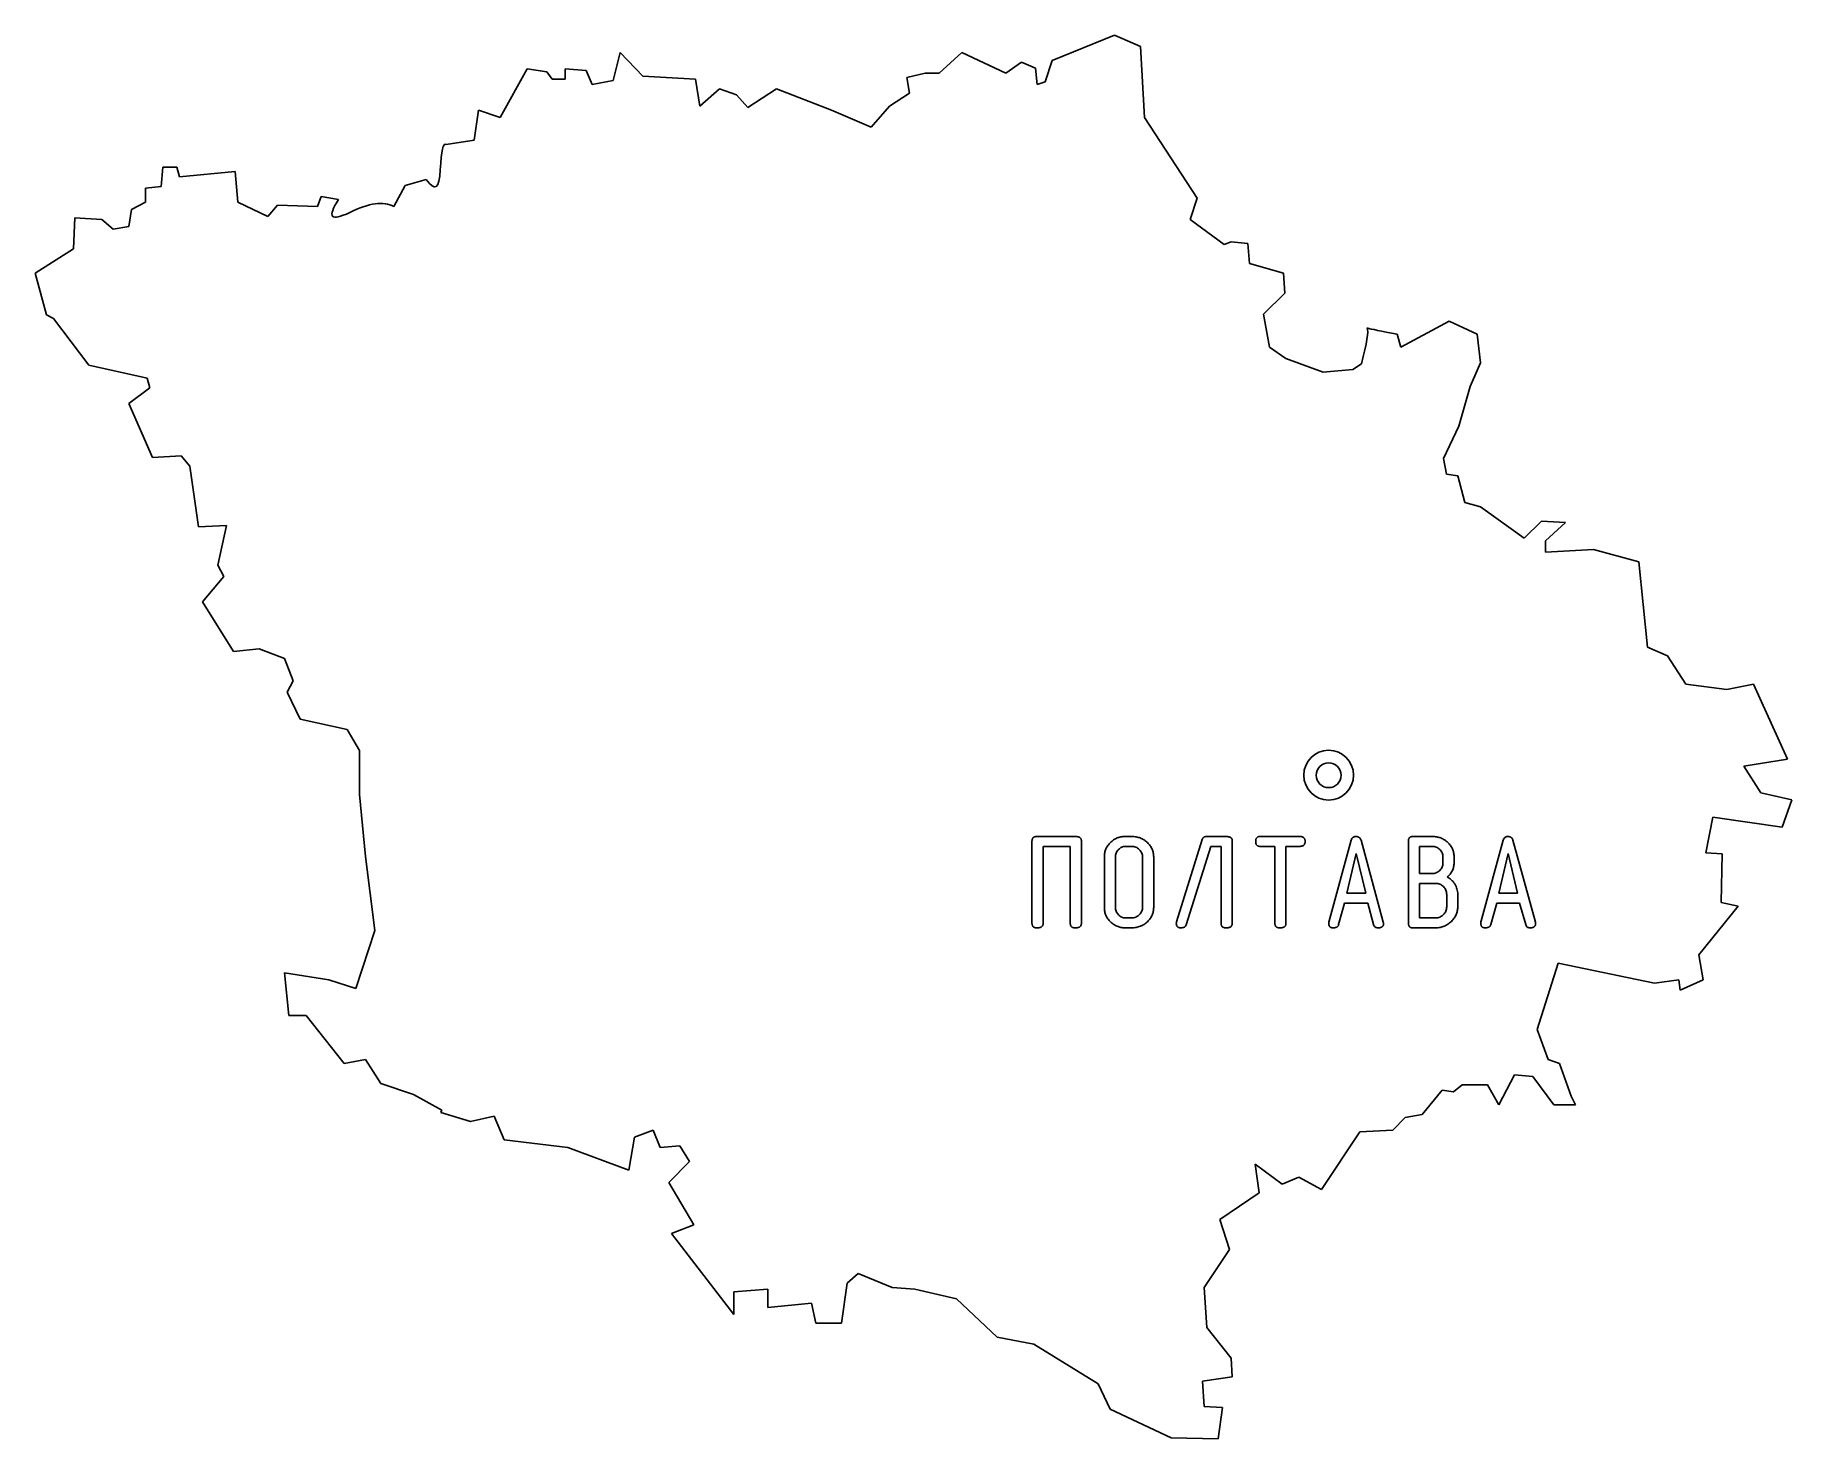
# Model space of a CAD drawing. Header units: millimetres. Extents: x -6945 to -6839, y 3785 to 3870.
import ezdxf

# ---------------------------------------------------------------- set-up
doc = ezdxf.new("R2010")
doc.units = ezdxf.units.MM

msp = doc.modelspace()

# ---------------------------------------------------------------- linework, layer by layer
at = {"color": 7, "linetype": 'Continuous', "lineweight": 25}
for p, q in [((-6883.29, 3868.32), (-6879.53, 3869.84)), ((-6879.53, 3869.84), (-6877.97, 3869.16)), ((-6909.73, 3867.11), (-6909.31, 3868.8)), ((-6909.31, 3868.8), (-6907.95, 3867.37)), ((-6890.1, 3867.54), (-6888.74, 3868.8)), ((-6888.74, 3868.8), (-6886.08, 3867.54)), ((-6877.97, 3869.16), (-6877.74, 3864.88)), ((-6916.55, 3864.88), (-6914.92, 3867.8)), ((-6914.92, 3867.8), (-6913.73, 3867.63)), ((-6913.73, 3867.63), (-6913.4, 3867.18)), ((-6912.62, 3867.18), (-6912.62, 3867.8)), ((-6912.62, 3867.8), (-6911.36, 3867.7)), ((-6911.36, 3867.7), (-6911, 3866.86)), ((-6907.95, 3867.37), (-6904.77, 3867.18)), ((-6892.05, 3867.28), (-6890.95, 3867.54)), ((-6890.95, 3867.54), (-6890.1, 3867.54)), ((-6886.08, 3867.54), (-6885.14, 3868.22)), ((-6885.14, 3868.22), (-6884.3, 3867.86)), ((-6884.3, 3867.86), (-6884.2, 3866.86)), ((-6883.71, 3867.02), (-6883.29, 3868.32)), ((-6913.4, 3867.18), (-6912.62, 3867.18)), ((-6911, 3866.86), (-6909.73, 3867.11)), ((-6904.77, 3867.18), (-6904.51, 3865.56)), ((-6904.51, 3865.56), (-6903.34, 3866.6)), ((-6903.34, 3866.6), (-6902.3, 3866.24)), ((-6901.62, 3865.49), (-6899.9, 3866.6)), ((-6899.9, 3866.6), (-6896.59, 3865.33)), ((-6893.09, 3865.56), (-6891.89, 3866.34)), ((-6891.89, 3866.34), (-6892.05, 3867.28)), ((-6884.2, 3866.86), (-6883.71, 3867.02)), ((-6918.1, 3863.51), (-6917.84, 3865.33)), ((-6917.84, 3865.33), (-6916.55, 3864.88)), ((-6902.3, 3866.24), (-6901.62, 3865.49)), ((-6896.59, 3865.33), (-6894.19, 3864.29)), ((-6894.19, 3864.29), (-6893.09, 3865.56)), ((-6877.74, 3864.88), (-6874.56, 3860.01)), ((-6919.79, 3863.25), (-6918.1, 3863.51)), ((-6936.96, 3860.72), (-6936.86, 3861.89)), ((-6936.86, 3861.89), (-6936.02, 3861.89)), ((-6936.02, 3861.89), (-6935.85, 3861.31)), ((-6935.85, 3861.31), (-6932.51, 3861.63)), ((-6932.51, 3861.63), (-6932.35, 3859.78)), ((-6922.26, 3860.79), (-6920.99, 3861.14)), ((-6937.9, 3860.63), (-6936.96, 3860.72)), ((-6937.9, 3859.78), (-6937.9, 3860.63)), ((-6927.55, 3859.52), (-6927.32, 3860.11)), ((-6927.32, 3860.11), (-6926.28, 3859.94)), ((-6922.94, 3859.52), (-6922.26, 3860.79)), ((-6874.56, 3860.01), (-6874.98, 3858.74)), ((-6938.9, 3858.32), (-6938.74, 3859.33)), ((-6938.74, 3859.33), (-6937.9, 3859.78)), ((-6932.35, 3859.78), (-6930.53, 3858.91)), ((-6930.53, 3858.91), (-6929.95, 3859.59)), ((-6929.95, 3859.59), (-6927.55, 3859.52)), ((-6942.24, 3856.96), (-6942.15, 3858.84)), ((-6942.15, 3858.84), (-6940.53, 3858.74)), ((-6940.53, 3858.74), (-6939.84, 3858.16)), ((-6939.84, 3858.16), (-6938.9, 3858.32)), ((-6874.98, 3858.74), (-6872.94, 3857.22)), ((-6944.55, 3855.5), (-6942.24, 3856.96)), ((-6872.94, 3857.22), (-6872.52, 3857.38)), ((-6872.52, 3857.38), (-6871.51, 3857.28)), ((-6871.51, 3857.28), (-6871.41, 3856.08)), ((-6871.41, 3856.08), (-6869.37, 3855.5)), ((-6943.87, 3853), (-6944.55, 3855.5)), ((-6869.37, 3855.5), (-6869.27, 3854.3)), ((-6869.27, 3854.3), (-6870.57, 3853.03)), ((-6943.45, 3852.77), (-6943.87, 3853)), ((-6941.31, 3849.95), (-6943.45, 3852.77)), ((-6870.57, 3853.03), (-6870.21, 3851.05)), ((-6862.3, 3851.05), (-6859.38, 3852.61)), ((-6859.38, 3852.61), (-6857.69, 3851.83)), ((-6862.52, 3851.83), (-6862.3, 3851.05)), ((-6857.69, 3851.83), (-6857.49, 3850.11)), ((-6870.21, 3851.05), (-6869.21, 3850.37)), ((-6937.8, 3849.17), (-6941.31, 3849.95)), ((-6869.21, 3850.37), (-6866.97, 3849.53)), ((-6866.97, 3849.53), (-6865.19, 3849.69)), ((-6865.19, 3849.69), (-6864.67, 3850.05)), ((-6857.49, 3850.11), (-6858.11, 3848.68)), ((-6938.9, 3847.65), (-6937.64, 3848.59)), ((-6937.64, 3848.59), (-6937.8, 3849.17)), ((-6858.11, 3848.68), (-6858.79, 3846.28)), ((-6937.48, 3844.4), (-6938.9, 3847.65)), ((-6858.79, 3846.28), (-6859.73, 3844.34)), ((-6935.76, 3844.5), (-6937.48, 3844.4)), ((-6935.24, 3843.88), (-6935.76, 3844.5)), ((-6859.73, 3844.34), (-6859.54, 3843.4)), ((-6934.72, 3840.22), (-6935.24, 3843.88)), ((-6859.54, 3843.4), (-6858.86, 3843.3)), ((-6858.86, 3843.3), (-6858.44, 3841.68)), ((-6858.44, 3841.68), (-6857.49, 3841.42)), ((-6857.49, 3841.42), (-6854.87, 3839.53)), ((-6933.03, 3840.31), (-6934.72, 3840.22)), ((-6933.55, 3837.91), (-6933.03, 3840.31)), ((-6854.87, 3839.53), (-6853.83, 3840.57)), ((-6853.83, 3840.57), (-6852.37, 3840.48)), ((-6852.37, 3840.48), (-6853.57, 3839.37)), ((-6853.57, 3839.37), (-6853.57, 3838.69)), ((-6853.57, 3838.69), (-6850.68, 3838.85)), ((-6850.68, 3838.85), (-6847.96, 3838.11)), ((-6933.19, 3837.23), (-6933.55, 3837.91)), ((-6847.96, 3838.11), (-6847.44, 3832.98)), ((-6934.46, 3835.71), (-6933.19, 3837.23)), ((-6932.61, 3832.72), (-6934.46, 3835.71)), ((-6931.05, 3832.88), (-6932.61, 3832.72)), ((-6929.53, 3832.3), (-6931.05, 3832.88)), ((-6847.44, 3832.98), (-6846.24, 3832.46)), ((-6846.24, 3832.46), (-6845.13, 3830.74)), ((-6929.01, 3830.94), (-6929.53, 3832.3)), ((-6929.36, 3830.26), (-6929.01, 3830.94)), ((-6845.13, 3830.74), (-6842.66, 3830.42)), ((-6842.66, 3830.42), (-6841.05, 3830.74)), ((-6841.05, 3830.74), (-6839, 3826.23)), ((-6928.58, 3828.63), (-6929.36, 3830.26)), ((-6925.76, 3828.02), (-6928.58, 3828.63)), ((-6925.02, 3826.75), (-6925.76, 3828.02)), ((-6925.02, 3824.09), (-6925.02, 3826.75)), ((-6839, 3826.23), (-6841.63, 3825.81)), ((-6841.63, 3825.81), (-6840.62, 3824.19)), ((-6924.66, 3820.36), (-6925.02, 3824.09)), ((-6840.62, 3824.19), (-6838.74, 3823.77)), ((-6838.74, 3823.77), (-6839.33, 3822.14)), ((-6843.51, 3822.73), (-6843.93, 3820.59)), ((-6839.33, 3822.14), (-6843.51, 3822.73)), ((-6884.51, 3816.33), (-6884.51, 3821.3)), ((-6884.24, 3821.57), (-6881.88, 3821.57)), ((-6882.2, 3820.97), (-6883.84, 3820.97)), ((-6883.84, 3820.97), (-6883.84, 3816.33)), ((-6882.2, 3816.33), (-6882.2, 3820.97)), ((-6881.53, 3821.3), (-6881.53, 3816.33)), ((-6878.9, 3821.57), (-6878.51, 3821.57)), ((-6878.52, 3820.97), (-6878.89, 3820.97)), ((-6875.8, 3816.42), (-6874.26, 3821.38)), ((-6873.73, 3820.97), (-6875.22, 3816.25)), ((-6874, 3821.57), (-6872.82, 3821.57)), ((-6873.12, 3820.97), (-6873.73, 3820.97)), ((-6873.12, 3816.33), (-6873.12, 3820.97)), ((-6872.45, 3821.3), (-6872.45, 3816.33)), ((-6870.77, 3821.57), (-6868.39, 3821.57)), ((-6869.88, 3820.97), (-6870.77, 3820.97)), ((-6869.88, 3816.33), (-6869.88, 3820.97)), ((-6868.39, 3820.97), (-6869.21, 3820.97)), ((-6869.21, 3820.97), (-6869.21, 3816.33)), ((-6866.62, 3816.4), (-6865.28, 3821.34)), ((-6864.69, 3821.34), (-6863.35, 3816.4)), ((-6861.84, 3816.33), (-6861.84, 3821.3)), ((-6861.57, 3821.57), (-6860.4, 3821.57)), ((-6860.41, 3820.97), (-6861.17, 3820.97)), ((-6861.17, 3820.97), (-6861.17, 3819.34)), ((-6857.47, 3816.4), (-6856.12, 3821.34)), ((-6855.54, 3821.34), (-6854.19, 3816.4)), ((-6924.08, 3815.91), (-6924.66, 3820.36)), ((-6880.15, 3817.29), (-6880.15, 3820.35)), ((-6879.48, 3820.3), (-6879.48, 3817.33)), ((-6877.85, 3817.33), (-6877.85, 3820.3)), ((-6877.18, 3820.35), (-6877.18, 3817.29)), ((-6864.98, 3820.54), (-6865.55, 3818.15)), ((-6864.41, 3818.15), (-6864.98, 3820.54)), ((-6859.76, 3819.98), (-6859.76, 3820.34)), ((-6859.09, 3820.37), (-6859.09, 3819.99)), ((-6855.83, 3820.54), (-6856.4, 3818.15)), ((-6855.26, 3818.15), (-6855.83, 3820.54)), ((-6843.93, 3820.59), (-6842.93, 3820.52)), ((-6842.93, 3820.52), (-6842.99, 3817.6)), ((-6861.17, 3819.34), (-6860.41, 3819.34)), ((-6860.2, 3818.74), (-6861.17, 3818.74)), ((-6861.17, 3818.74), (-6861.17, 3816.66)), ((-6865.55, 3818.15), (-6864.41, 3818.15)), ((-6859.53, 3817.33), (-6859.53, 3818.08)), ((-6858.86, 3818.08), (-6858.86, 3817.31)), ((-6856.4, 3818.15), (-6855.26, 3818.15)), ((-6842.99, 3817.6), (-6841.98, 3817.37)), ((-6878.89, 3816.66), (-6878.52, 3816.66)), ((-6865.68, 3817.55), (-6866.04, 3816.26)), ((-6864.29, 3817.55), (-6865.68, 3817.55)), ((-6863.93, 3816.26), (-6864.29, 3817.55)), ((-6861.17, 3816.66), (-6860.2, 3816.66)), ((-6856.52, 3817.55), (-6856.88, 3816.26)), ((-6855.14, 3817.55), (-6856.52, 3817.55)), ((-6854.77, 3816.26), (-6855.14, 3817.55)), ((-6841.98, 3817.37), (-6844.35, 3814.45)), ((-6925.24, 3812.41), (-6924.08, 3815.91)), ((-6878.51, 3816.07), (-6878.9, 3816.07)), ((-6860.19, 3816.07), (-6861.57, 3816.07)), ((-6844.35, 3814.45), (-6844.09, 3812.93)), ((-6852.82, 3813.93), (-6854.09, 3809.94)), ((-6847.02, 3812.73), (-6852.82, 3813.93)), ((-6929.27, 3810.79), (-6929.53, 3813.35)), ((-6929.53, 3813.35), (-6926.86, 3812.93)), ((-6926.86, 3812.93), (-6925.24, 3812.41)), ((-6845.55, 3812.93), (-6847.02, 3812.73)), ((-6845.46, 3812.31), (-6845.55, 3812.93)), ((-6844.09, 3812.93), (-6845.46, 3812.31)), ((-6928.23, 3810.79), (-6929.27, 3810.79)), ((-6925.93, 3807.9), (-6928.23, 3810.79)), ((-6854.09, 3809.94), (-6853.41, 3808.13)), ((-6924.66, 3808.13), (-6925.93, 3807.9)), ((-6923.72, 3806.7), (-6924.66, 3808.13)), ((-6853.41, 3808.13), (-6852.73, 3807.9)), ((-6855.45, 3807.22), (-6856.39, 3805.4)), ((-6854.35, 3807.12), (-6855.45, 3807.22)), ((-6853.08, 3805.4), (-6854.35, 3807.12)), ((-6852.73, 3807.9), (-6852.04, 3805.92)), ((-6921.77, 3806.02), (-6923.72, 3806.7)), ((-6920.05, 3805.08), (-6921.77, 3806.02)), ((-6859.8, 3806.28), (-6861, 3804.82)), ((-6859.12, 3806.18), (-6859.8, 3806.28)), ((-6858.6, 3806.6), (-6859.12, 3806.18)), ((-6857.07, 3806.6), (-6858.6, 3806.6)), ((-6856.39, 3805.4), (-6857.07, 3806.6)), ((-6920.12, 3804.95), (-6920.05, 3805.08)), ((-6918.33, 3804.4), (-6920.12, 3804.95)), ((-6851.78, 3805.4), (-6853.08, 3805.4)), ((-6852.04, 3805.92), (-6851.78, 3805.4)), ((-6916.91, 3804.72), (-6918.33, 3804.4)), ((-6916.29, 3803.29), (-6916.91, 3804.72)), ((-6907.33, 3803.88), (-6908.44, 3803.45)), ((-6906.91, 3802.84), (-6907.33, 3803.88)), ((-6862.78, 3803.88), (-6864.76, 3803.78)), ((-6862.04, 3804.65), (-6862.78, 3803.88)), ((-6861, 3804.82), (-6862.04, 3804.65)), ((-6912.46, 3802.84), (-6916.29, 3803.29)), ((-6908.79, 3801.47), (-6912.46, 3802.84)), ((-6908.44, 3803.45), (-6908.79, 3801.47)), ((-6905.71, 3802.93), (-6906.91, 3802.84)), ((-6905.13, 3801.99), (-6905.71, 3802.93)), ((-6864.76, 3803.78), (-6867.07, 3800.31)), ((-6906.39, 3800.73), (-6905.13, 3801.99)), ((-6869.44, 3800.63), (-6871.06, 3801.83)), ((-6871.06, 3801.83), (-6870.83, 3800.11)), ((-6904.87, 3798.17), (-6906.39, 3800.73)), ((-6868.43, 3801.05), (-6869.44, 3800.63)), ((-6867.07, 3800.31), (-6868.43, 3801.05)), ((-6870.83, 3800.11), (-6873.2, 3798.49)), ((-6906.23, 3797.65), (-6904.87, 3798.17)), ((-6902.47, 3792.78), (-6906.23, 3797.65)), ((-6873.2, 3798.49), (-6872.62, 3796.7)), ((-6872.62, 3796.7), (-6874.14, 3794.4)), ((-6895.65, 3794.66), (-6895.98, 3792.26)), ((-6894.97, 3795.24), (-6895.65, 3794.66)), ((-6892.93, 3794.4), (-6894.97, 3795.24)), ((-6891.56, 3794.3), (-6892.93, 3794.4)), ((-6874.14, 3794.4), (-6873.98, 3792)), ((-6900.42, 3794.3), (-6902.47, 3794.14)), ((-6902.47, 3794.14), (-6902.47, 3792.78)), ((-6900.42, 3793.2), (-6900.42, 3794.3)), ((-6897.79, 3793.46), (-6900.42, 3793.2)), ((-6897.53, 3792.26), (-6897.79, 3793.46)), ((-6889.06, 3793.72), (-6891.56, 3794.3)), ((-6886.6, 3791.42), (-6889.06, 3793.72)), ((-6895.98, 3792.26), (-6897.53, 3792.26)), ((-6884.39, 3790.99), (-6886.6, 3791.42)), ((-6873.98, 3792), (-6872.52, 3790.15)), ((-6880.53, 3788.59), (-6884.39, 3790.99)), ((-6872.52, 3790.15), (-6872.45, 3789.02)), ((-6879.79, 3787.07), (-6880.53, 3788.59)), ((-6872.45, 3789.02), (-6874.24, 3788.76)), ((-6874.24, 3788.76), (-6874.14, 3787.23)), ((-6876.12, 3785.35), (-6879.79, 3787.07)), ((-6874.14, 3787.23), (-6873.04, 3787.17)), ((-6873.04, 3787.17), (-6873.3, 3785.28)), ((-6873.3, 3785.28), (-6876.12, 3785.35))]:
    msp.add_line(p, q, dxfattribs=at)
for radius in [1.5, 0.75]:
    msp.add_circle((-6866.64, 3825.26), radius, dxfattribs=at)
for points in [[(-6920.15, 3861.73), (-6920.08, 3862.88), (-6919.97, 3863.38), (-6919.79, 3863.25)], [(-6920.99, 3861.14), (-6920.47, 3860.39), (-6920.19, 3860.58), (-6920.15, 3861.73)], [(-6926.28, 3859.94), (-6926.97, 3858.86), (-6926.75, 3858.6), (-6925.6, 3859.16)], [(-6925.6, 3859.16), (-6924.45, 3859.73), (-6923.57, 3859.85), (-6922.94, 3859.52)], [(-6864.67, 3850.05), (-6864.34, 3851.29), (-6864.22, 3852), (-6864.33, 3852.2)], [(-6864.33, 3852.2), (-6864.08, 3852.13), (-6863.48, 3852.01), (-6862.52, 3851.83)]]:
    msp.add_open_spline(points, degree=3, dxfattribs=at)
for points, knots in [([(-6884.51, 3821.3), (-6884.51, 3821.32), (-6884.5, 3821.36), (-6884.49, 3821.42), (-6884.47, 3821.46), (-6884.44, 3821.5), (-6884.4, 3821.53), (-6884.35, 3821.55), (-6884.3, 3821.56), (-6884.26, 3821.57), (-6884.24, 3821.57)], [0, 0, 0, 0, 0.144635, 0.27097, 0.388133, 0.496601, 0.607186, 0.72435, 0.852701, 1, 1, 1, 1]), ([(-6881.88, 3821.57), (-6881.85, 3821.57), (-6881.8, 3821.56), (-6881.73, 3821.55), (-6881.67, 3821.53), (-6881.62, 3821.5), (-6881.58, 3821.47), (-6881.55, 3821.42), (-6881.54, 3821.36), (-6881.53, 3821.32), (-6881.53, 3821.3)], [0, 0, 0, 0, 0.163967, 0.306216, 0.432693, 0.546996, 0.652828, 0.760731, 0.873177, 1, 1, 1, 1]), ([(-6880.15, 3820.35), (-6880.15, 3820.39), (-6880.15, 3820.47), (-6880.13, 3820.59), (-6880.1, 3820.71), (-6880.06, 3820.82), (-6880.01, 3820.92), (-6879.94, 3821.02), (-6879.87, 3821.12), (-6879.78, 3821.21), (-6879.69, 3821.29), (-6879.59, 3821.37), (-6879.49, 3821.43), (-6879.38, 3821.48), (-6879.27, 3821.52), (-6879.15, 3821.55), (-6879.03, 3821.56), (-6878.94, 3821.57), (-6878.9, 3821.57)], [0, 0, 0, 0, 0.064022, 0.126233, 0.186537, 0.247047, 0.307461, 0.368979, 0.431621, 0.496318, 0.561091, 0.624327, 0.686753, 0.747991, 0.809425, 0.871472, 0.934784, 1, 1, 1, 1]), ([(-6878.89, 3820.97), (-6878.92, 3820.97), (-6879, 3820.97), (-6879.1, 3820.93), (-6879.2, 3820.87), (-6879.3, 3820.79), (-6879.38, 3820.69), (-6879.44, 3820.57), (-6879.48, 3820.44), (-6879.48, 3820.35), (-6879.48, 3820.3)], [0, 0, 0, 0, 0.109715, 0.220992, 0.338271, 0.464734, 0.594801, 0.723849, 0.857587, 1, 1, 1, 1]), ([(-6877.85, 3820.3), (-6877.85, 3820.35), (-6877.85, 3820.44), (-6877.89, 3820.56), (-6877.96, 3820.68), (-6878.04, 3820.78), (-6878.14, 3820.87), (-6878.26, 3820.93), (-6878.39, 3820.97), (-6878.47, 3820.97), (-6878.52, 3820.97)], [0, 0, 0, 0, 0.127609, 0.249917, 0.372014, 0.500576, 0.628429, 0.751497, 0.87349, 1, 1, 1, 1]), ([(-6878.51, 3821.57), (-6878.46, 3821.57), (-6878.37, 3821.56), (-6878.24, 3821.55), (-6878.11, 3821.52), (-6877.98, 3821.48), (-6877.87, 3821.43), (-6877.76, 3821.36), (-6877.65, 3821.29), (-6877.56, 3821.2), (-6877.47, 3821.11), (-6877.39, 3821.01), (-6877.32, 3820.91), (-6877.27, 3820.8), (-6877.23, 3820.7), (-6877.2, 3820.58), (-6877.18, 3820.47), (-6877.18, 3820.39), (-6877.18, 3820.35)], [0, 0, 0, 0, 0.069566, 0.13674, 0.202078, 0.265454, 0.32897, 0.391761, 0.456064, 0.520905, 0.585637, 0.647873, 0.707801, 0.766345, 0.824107, 0.882274, 0.940271, 1, 1, 1, 1]), ([(-6874.26, 3821.38), (-6874.25, 3821.41), (-6874.23, 3821.46), (-6874.17, 3821.53), (-6874.09, 3821.56), (-6874.03, 3821.57), (-6874, 3821.57)], [0, 0, 0, 0, 0.262469, 0.499999, 0.736656, 1, 1, 1, 1]), ([(-6872.82, 3821.57), (-6872.79, 3821.57), (-6872.74, 3821.56), (-6872.66, 3821.55), (-6872.6, 3821.53), (-6872.54, 3821.5), (-6872.5, 3821.47), (-6872.47, 3821.42), (-6872.45, 3821.36), (-6872.45, 3821.32), (-6872.45, 3821.3)], [0, 0, 0, 0, 0.1678628, 0.3148466, 0.444187, 0.5592403, 0.6652319, 0.7706563, 0.878794, 1, 1, 1, 1]), ([(-6871.03, 3821.27), (-6871.03, 3821.29), (-6871.03, 3821.34), (-6871.02, 3821.4), (-6871, 3821.45), (-6870.97, 3821.49), (-6870.93, 3821.53), (-6870.88, 3821.55), (-6870.83, 3821.57), (-6870.79, 3821.57), (-6870.77, 3821.57)], [0, 0, 0, 0, 0.152608, 0.286993, 0.407639, 0.520337, 0.628247, 0.739478, 0.862582, 1, 1, 1, 1]), ([(-6870.77, 3820.97), (-6870.79, 3820.97), (-6870.83, 3820.98), (-6870.88, 3820.99), (-6870.93, 3821.01), (-6870.97, 3821.05), (-6871, 3821.09), (-6871.02, 3821.14), (-6871.03, 3821.2), (-6871.03, 3821.25), (-6871.03, 3821.27)], [0, 0, 0, 0, 0.137418, 0.260522, 0.371753, 0.479663, 0.592361, 0.713007, 0.847392, 1, 1, 1, 1]), ([(-6868.39, 3821.57), (-6868.37, 3821.57), (-6868.32, 3821.57), (-6868.25, 3821.55), (-6868.19, 3821.53), (-6868.14, 3821.5), (-6868.1, 3821.45), (-6868.07, 3821.4), (-6868.06, 3821.34), (-6868.05, 3821.29), (-6868.05, 3821.27)], [0, 0, 0, 0, 0.155185, 0.290369, 0.413369, 0.524845, 0.632992, 0.744468, 0.864816, 1, 1, 1, 1]), ([(-6868.05, 3821.27), (-6868.05, 3821.25), (-6868.06, 3821.2), (-6868.07, 3821.14), (-6868.1, 3821.09), (-6868.14, 3821.05), (-6868.19, 3821.01), (-6868.25, 3820.99), (-6868.32, 3820.98), (-6868.37, 3820.97), (-6868.39, 3820.97)], [0, 0, 0, 0, 0.135184, 0.255532, 0.367008, 0.475155, 0.586631, 0.709631, 0.844815, 1, 1, 1, 1]), ([(-6865.28, 3821.34), (-6865.27, 3821.37), (-6865.25, 3821.44), (-6865.19, 3821.51), (-6865.11, 3821.56), (-6865.05, 3821.57), (-6865.02, 3821.57)], [0, 0, 0, 0, 0.2872048, 0.529221, 0.7570217, 1, 1, 1, 1]), ([(-6865.02, 3821.57), (-6865, 3821.57), (-6864.96, 3821.57), (-6864.9, 3821.56), (-6864.85, 3821.54), (-6864.8, 3821.51), (-6864.77, 3821.48), (-6864.73, 3821.44), (-6864.71, 3821.39), (-6864.7, 3821.36), (-6864.69, 3821.34)], [0, 0, 0, 0, 0.144997, 0.278563, 0.401567, 0.517967, 0.633995, 0.748307, 0.869427, 1, 1, 1, 1]), ([(-6861.84, 3821.3), (-6861.84, 3821.32), (-6861.83, 3821.36), (-6861.82, 3821.42), (-6861.8, 3821.46), (-6861.77, 3821.5), (-6861.73, 3821.53), (-6861.69, 3821.55), (-6861.63, 3821.56), (-6861.59, 3821.57), (-6861.57, 3821.57)], [0, 0, 0, 0, 0.145173, 0.271382, 0.388982, 0.499525, 0.608397, 0.725997, 0.854827, 1, 1, 1, 1]), ([(-6859.76, 3820.34), (-6859.76, 3820.38), (-6859.76, 3820.46), (-6859.8, 3820.58), (-6859.86, 3820.69), (-6859.95, 3820.79), (-6860.05, 3820.87), (-6860.16, 3820.93), (-6860.28, 3820.97), (-6860.37, 3820.97), (-6860.41, 3820.97)], [0, 0, 0, 0, 0.12453, 0.245833, 0.367168, 0.495812, 0.624742, 0.74854, 0.872039, 1, 1, 1, 1]), ([(-6860.4, 3821.57), (-6860.36, 3821.57), (-6860.27, 3821.56), (-6860.13, 3821.55), (-6860.01, 3821.52), (-6859.89, 3821.48), (-6859.77, 3821.43), (-6859.66, 3821.36), (-6859.56, 3821.29), (-6859.46, 3821.21), (-6859.37, 3821.12), (-6859.3, 3821.02), (-6859.23, 3820.92), (-6859.18, 3820.82), (-6859.14, 3820.71), (-6859.11, 3820.6), (-6859.09, 3820.48), (-6859.09, 3820.41), (-6859.09, 3820.37)], [0, 0, 0, 0, 0.069997, 0.136989, 0.202582, 0.266327, 0.329996, 0.393197, 0.457621, 0.522582, 0.587006, 0.649326, 0.708825, 0.767703, 0.825003, 0.882887, 0.94057, 1, 1, 1, 1]), ([(-6856.12, 3821.34), (-6856.11, 3821.37), (-6856.09, 3821.44), (-6856.03, 3821.51), (-6855.95, 3821.56), (-6855.89, 3821.57), (-6855.86, 3821.57)], [0, 0, 0, 0, 0.2872048, 0.529221, 0.7570217, 1, 1, 1, 1]), ([(-6855.86, 3821.57), (-6855.84, 3821.57), (-6855.8, 3821.57), (-6855.74, 3821.56), (-6855.69, 3821.54), (-6855.65, 3821.51), (-6855.61, 3821.48), (-6855.58, 3821.44), (-6855.55, 3821.39), (-6855.54, 3821.36), (-6855.54, 3821.34)], [0, 0, 0, 0, 0.144997, 0.278563, 0.401567, 0.517967, 0.633995, 0.748307, 0.869427, 1, 1, 1, 1]), ([(-6860.41, 3819.34), (-6860.37, 3819.34), (-6860.28, 3819.34), (-6860.16, 3819.38), (-6860.05, 3819.44), (-6859.95, 3819.53), (-6859.86, 3819.62), (-6859.8, 3819.73), (-6859.76, 3819.85), (-6859.76, 3819.94), (-6859.76, 3819.98)], [0, 0, 0, 0, 0.1276284, 0.2508072, 0.3742836, 0.5036065, 0.6327873, 0.7548055, 0.8757928, 1, 1, 1, 1]), ([(-6859.09, 3819.99), (-6859.09, 3819.95), (-6859.09, 3819.86), (-6859.11, 3819.74), (-6859.14, 3819.62), (-6859.19, 3819.5), (-6859.25, 3819.4), (-6859.32, 3819.3), (-6859.41, 3819.21), (-6859.47, 3819.15), (-6859.5, 3819.13)], [0, 0, 0, 0, 0.132659, 0.260683, 0.383599, 0.504454, 0.625114, 0.746438, 0.871435, 1, 1, 1, 1]), ([(-6859.53, 3818.08), (-6859.54, 3818.12), (-6859.54, 3818.21), (-6859.58, 3818.34), (-6859.64, 3818.45), (-6859.73, 3818.55), (-6859.83, 3818.64), (-6859.95, 3818.7), (-6860.07, 3818.74), (-6860.16, 3818.74), (-6860.2, 3818.74)], [0, 0, 0, 0, 0.127668, 0.249717, 0.372405, 0.49947, 0.627382, 0.74901, 0.872432, 1, 1, 1, 1]), ([(-6859.5, 3819.13), (-6859.46, 3819.1), (-6859.37, 3819.06), (-6859.25, 3818.96), (-6859.14, 3818.85), (-6859.04, 3818.71), (-6858.96, 3818.56), (-6858.91, 3818.41), (-6858.87, 3818.25), (-6858.87, 3818.14), (-6858.86, 3818.08)], [0, 0, 0, 0, 0.116315, 0.234565, 0.358418, 0.489348, 0.621368, 0.748748, 0.874238, 1, 1, 1, 1]), ([(-6878.9, 3816.07), (-6878.94, 3816.07), (-6879.03, 3816.07), (-6879.15, 3816.09), (-6879.27, 3816.12), (-6879.38, 3816.16), (-6879.49, 3816.21), (-6879.59, 3816.27), (-6879.69, 3816.34), (-6879.78, 3816.42), (-6879.87, 3816.51), (-6879.94, 3816.61), (-6880.01, 3816.71), (-6880.06, 3816.82), (-6880.1, 3816.93), (-6880.13, 3817.05), (-6880.15, 3817.17), (-6880.15, 3817.25), (-6880.15, 3817.29)], [0, 0, 0, 0, 0.065197, 0.12849, 0.1911, 0.252516, 0.313737, 0.37563, 0.438493, 0.503248, 0.567925, 0.630549, 0.692049, 0.752445, 0.812938, 0.873804, 0.935997, 1, 1, 1, 1]), ([(-6879.48, 3817.33), (-6879.48, 3817.28), (-6879.48, 3817.19), (-6879.44, 3817.06), (-6879.38, 3816.95), (-6879.3, 3816.85), (-6879.21, 3816.77), (-6879.1, 3816.71), (-6879, 3816.67), (-6878.92, 3816.66), (-6878.89, 3816.66)], [0, 0, 0, 0, 0.143504, 0.276039, 0.406062, 0.536058, 0.662452, 0.779074, 0.889179, 1, 1, 1, 1]), ([(-6878.52, 3816.66), (-6878.47, 3816.67), (-6878.39, 3816.67), (-6878.26, 3816.71), (-6878.14, 3816.77), (-6878.04, 3816.85), (-6877.96, 3816.96), (-6877.89, 3817.07), (-6877.85, 3817.2), (-6877.85, 3817.29), (-6877.85, 3817.33)], [0, 0, 0, 0, 0.127498, 0.249385, 0.372345, 0.499384, 0.627126, 0.750615, 0.872502, 1, 1, 1, 1]), ([(-6877.18, 3817.29), (-6877.18, 3817.25), (-6877.18, 3817.17), (-6877.2, 3817.05), (-6877.23, 3816.94), (-6877.27, 3816.83), (-6877.32, 3816.73), (-6877.39, 3816.62), (-6877.47, 3816.53), (-6877.56, 3816.43), (-6877.65, 3816.35), (-6877.76, 3816.27), (-6877.87, 3816.21), (-6877.98, 3816.16), (-6878.11, 3816.12), (-6878.24, 3816.09), (-6878.37, 3816.07), (-6878.46, 3816.07), (-6878.51, 3816.07)], [0, 0, 0, 0, 0.059698, 0.118238, 0.175816, 0.234088, 0.292601, 0.352499, 0.414343, 0.479041, 0.543849, 0.607782, 0.67083, 0.734078, 0.798152, 0.863331, 0.93047, 1, 1, 1, 1]), ([(-6860.2, 3816.66), (-6860.16, 3816.67), (-6860.07, 3816.67), (-6859.95, 3816.71), (-6859.83, 3816.77), (-6859.73, 3816.86), (-6859.64, 3816.96), (-6859.58, 3817.07), (-6859.54, 3817.2), (-6859.54, 3817.29), (-6859.53, 3817.33)], [0, 0, 0, 0, 0.1274087, 0.2492094, 0.3720839, 0.4997358, 0.6273876, 0.7507906, 0.8725913, 1, 1, 1, 1]), ([(-6858.86, 3817.31), (-6858.87, 3817.27), (-6858.87, 3817.19), (-6858.89, 3817.08), (-6858.92, 3816.97), (-6858.96, 3816.86), (-6859.02, 3816.75), (-6859.08, 3816.65), (-6859.16, 3816.55), (-6859.25, 3816.45), (-6859.35, 3816.36), (-6859.46, 3816.28), (-6859.57, 3816.22), (-6859.68, 3816.16), (-6859.8, 3816.12), (-6859.93, 3816.09), (-6860.06, 3816.07), (-6860.15, 3816.07), (-6860.19, 3816.07)], [0, 0, 0, 0, 0.057372, 0.114272, 0.171278, 0.229207, 0.288754, 0.349754, 0.413663, 0.480403, 0.547601, 0.612888, 0.677009, 0.740437, 0.803587, 0.867319, 0.9328, 1, 1, 1, 1]), ([(-6884.21, 3816.07), (-6884.23, 3816.07), (-6884.28, 3816.07), (-6884.34, 3816.08), (-6884.39, 3816.1), (-6884.43, 3816.13), (-6884.47, 3816.17), (-6884.49, 3816.22), (-6884.5, 3816.27), (-6884.51, 3816.31), (-6884.51, 3816.33)], [0, 0, 0, 0, 0.152861, 0.28747, 0.408317, 0.519733, 0.627822, 0.741506, 0.862353, 1, 1, 1, 1]), ([(-6883.84, 3816.33), (-6883.84, 3816.31), (-6883.84, 3816.27), (-6883.86, 3816.22), (-6883.89, 3816.17), (-6883.93, 3816.13), (-6883.98, 3816.1), (-6884.05, 3816.08), (-6884.13, 3816.07), (-6884.18, 3816.07), (-6884.21, 3816.07)], [0, 0, 0, 0, 0.119652, 0.228399, 0.332519, 0.437605, 0.553308, 0.683377, 0.83119, 1, 1, 1, 1]), ([(-6881.9, 3816.07), (-6881.93, 3816.07), (-6881.97, 3816.07), (-6882.03, 3816.08), (-6882.09, 3816.1), (-6882.13, 3816.13), (-6882.16, 3816.17), (-6882.19, 3816.22), (-6882.2, 3816.27), (-6882.2, 3816.31), (-6882.2, 3816.33)], [0, 0, 0, 0, 0.153893, 0.28941, 0.411072, 0.52324, 0.630146, 0.742314, 0.863977, 1, 1, 1, 1]), ([(-6881.53, 3816.33), (-6881.53, 3816.31), (-6881.54, 3816.27), (-6881.55, 3816.22), (-6881.58, 3816.17), (-6881.63, 3816.13), (-6881.68, 3816.1), (-6881.74, 3816.08), (-6881.82, 3816.07), (-6881.88, 3816.07), (-6881.9, 3816.07)], [0, 0, 0, 0, 0.121206, 0.229344, 0.334768, 0.44076, 0.555813, 0.685153, 0.832137, 1, 1, 1, 1]), ([(-6875.82, 3816.33), (-6875.81, 3816.34), (-6875.81, 3816.37), (-6875.81, 3816.4), (-6875.8, 3816.42)], [0, 0, 0, 0, 0.495741, 1, 1, 1, 1]), ([(-6875.54, 3816.07), (-6875.56, 3816.07), (-6875.6, 3816.07), (-6875.66, 3816.08), (-6875.71, 3816.1), (-6875.75, 3816.13), (-6875.78, 3816.17), (-6875.8, 3816.22), (-6875.81, 3816.27), (-6875.82, 3816.31), (-6875.82, 3816.33)], [0, 0, 0, 0, 0.149064, 0.281844, 0.400732, 0.511229, 0.620701, 0.735884, 0.85888, 1, 1, 1, 1]), ([(-6875.22, 3816.25), (-6875.23, 3816.23), (-6875.25, 3816.17), (-6875.33, 3816.11), (-6875.43, 3816.07), (-6875.5, 3816.07), (-6875.54, 3816.07)], [0, 0, 0, 0, 0.230196, 0.45606, 0.703188, 1, 1, 1, 1]), ([(-6872.82, 3816.07), (-6872.85, 3816.07), (-6872.89, 3816.07), (-6872.95, 3816.08), (-6873, 3816.1), (-6873.05, 3816.13), (-6873.08, 3816.17), (-6873.1, 3816.22), (-6873.12, 3816.27), (-6873.12, 3816.31), (-6873.12, 3816.33)], [0, 0, 0, 0, 0.153893, 0.28941, 0.411072, 0.52324, 0.630146, 0.742314, 0.863977, 1, 1, 1, 1]), ([(-6872.45, 3816.33), (-6872.45, 3816.31), (-6872.45, 3816.27), (-6872.47, 3816.22), (-6872.5, 3816.17), (-6872.54, 3816.13), (-6872.6, 3816.1), (-6872.66, 3816.08), (-6872.74, 3816.07), (-6872.79, 3816.07), (-6872.82, 3816.07)], [0, 0, 0, 0, 0.121206, 0.2293437, 0.3347681, 0.4407597, 0.555813, 0.6851534, 0.8321372, 1, 1, 1, 1]), ([(-6869.58, 3816.07), (-6869.6, 3816.07), (-6869.65, 3816.07), (-6869.71, 3816.08), (-6869.76, 3816.1), (-6869.81, 3816.13), (-6869.84, 3816.17), (-6869.86, 3816.22), (-6869.88, 3816.27), (-6869.88, 3816.31), (-6869.88, 3816.33)], [0, 0, 0, 0, 0.153893, 0.28941, 0.411072, 0.52324, 0.630146, 0.742314, 0.863977, 1, 1, 1, 1]), ([(-6869.21, 3816.33), (-6869.21, 3816.31), (-6869.21, 3816.27), (-6869.23, 3816.22), (-6869.26, 3816.17), (-6869.3, 3816.13), (-6869.36, 3816.1), (-6869.42, 3816.08), (-6869.5, 3816.07), (-6869.55, 3816.07), (-6869.58, 3816.07)], [0, 0, 0, 0, 0.119652, 0.228399, 0.332519, 0.437605, 0.553308, 0.683377, 0.83119, 1, 1, 1, 1]), ([(-6866.63, 3816.33), (-6866.63, 3816.34), (-6866.63, 3816.36), (-6866.63, 3816.39), (-6866.62, 3816.4)], [0, 0, 0, 0, 0.466608, 1, 1, 1, 1]), ([(-6866.36, 3816.07), (-6866.38, 3816.07), (-6866.42, 3816.07), (-6866.48, 3816.08), (-6866.53, 3816.1), (-6866.57, 3816.13), (-6866.6, 3816.17), (-6866.62, 3816.21), (-6866.63, 3816.27), (-6866.63, 3816.31), (-6866.63, 3816.33)], [0, 0, 0, 0, 0.149449, 0.280416, 0.39834, 0.510669, 0.618722, 0.732806, 0.858496, 1, 1, 1, 1]), ([(-6866.04, 3816.26), (-6866.05, 3816.24), (-6866.05, 3816.21), (-6866.08, 3816.17), (-6866.11, 3816.14), (-6866.15, 3816.11), (-6866.19, 3816.09), (-6866.24, 3816.08), (-6866.3, 3816.07), (-6866.34, 3816.07), (-6866.36, 3816.07)], [0, 0, 0, 0, 0.1160973, 0.2306624, 0.3402034, 0.450864, 0.5714068, 0.7001904, 0.8420906, 1, 1, 1, 1]), ([(-6863.68, 3816.07), (-6863.71, 3816.07), (-6863.77, 3816.07), (-6863.84, 3816.11), (-6863.9, 3816.17), (-6863.92, 3816.23), (-6863.93, 3816.26)], [0, 0, 0, 0, 0.265939, 0.500359, 0.734901, 1, 1, 1, 1]), ([(-6863.33, 3816.33), (-6863.33, 3816.31), (-6863.34, 3816.27), (-6863.35, 3816.21), (-6863.38, 3816.17), (-6863.42, 3816.13), (-6863.47, 3816.1), (-6863.53, 3816.08), (-6863.6, 3816.07), (-6863.65, 3816.07), (-6863.68, 3816.07)], [0, 0, 0, 0, 0.123779, 0.235446, 0.340693, 0.446259, 0.562072, 0.68945, 0.833986, 1, 1, 1, 1]), ([(-6863.35, 3816.4), (-6863.34, 3816.39), (-6863.34, 3816.36), (-6863.33, 3816.34), (-6863.33, 3816.33)], [0, 0, 0, 0, 0.518868, 1, 1, 1, 1]), ([(-6861.57, 3816.07), (-6861.59, 3816.07), (-6861.63, 3816.07), (-6861.68, 3816.08), (-6861.73, 3816.1), (-6861.77, 3816.13), (-6861.8, 3816.17), (-6861.82, 3816.22), (-6861.83, 3816.27), (-6861.84, 3816.31), (-6861.84, 3816.33)], [0, 0, 0, 0, 0.147299, 0.27565, 0.392814, 0.503399, 0.611867, 0.72903, 0.855365, 1, 1, 1, 1]), ([(-6857.48, 3816.33), (-6857.48, 3816.34), (-6857.47, 3816.36), (-6857.47, 3816.39), (-6857.47, 3816.4)], [0, 0, 0, 0, 0.466608, 1, 1, 1, 1]), ([(-6857.21, 3816.07), (-6857.23, 3816.07), (-6857.27, 3816.07), (-6857.32, 3816.08), (-6857.37, 3816.1), (-6857.41, 3816.13), (-6857.44, 3816.17), (-6857.46, 3816.21), (-6857.47, 3816.27), (-6857.47, 3816.31), (-6857.48, 3816.33)], [0, 0, 0, 0, 0.149449, 0.280416, 0.39834, 0.510669, 0.618722, 0.732806, 0.858496, 1, 1, 1, 1]), ([(-6856.88, 3816.26), (-6856.89, 3816.24), (-6856.9, 3816.21), (-6856.92, 3816.17), (-6856.95, 3816.14), (-6856.99, 3816.11), (-6857.04, 3816.09), (-6857.09, 3816.08), (-6857.14, 3816.07), (-6857.18, 3816.07), (-6857.21, 3816.07)], [0, 0, 0, 0, 0.1160973, 0.2306624, 0.3402034, 0.450864, 0.5714068, 0.7001904, 0.8420906, 1, 1, 1, 1]), ([(-6854.52, 3816.07), (-6854.55, 3816.07), (-6854.61, 3816.07), (-6854.69, 3816.11), (-6854.74, 3816.17), (-6854.76, 3816.23), (-6854.77, 3816.26)], [0, 0, 0, 0, 0.265939, 0.500359, 0.734901, 1, 1, 1, 1]), ([(-6854.18, 3816.33), (-6854.18, 3816.31), (-6854.18, 3816.27), (-6854.2, 3816.21), (-6854.22, 3816.17), (-6854.26, 3816.13), (-6854.31, 3816.1), (-6854.37, 3816.08), (-6854.44, 3816.07), (-6854.49, 3816.07), (-6854.52, 3816.07)], [0, 0, 0, 0, 0.123779, 0.235446, 0.340693, 0.446259, 0.562072, 0.68945, 0.833986, 1, 1, 1, 1]), ([(-6854.19, 3816.4), (-6854.19, 3816.39), (-6854.18, 3816.36), (-6854.18, 3816.34), (-6854.18, 3816.33)], [0, 0, 0, 0, 0.518868, 1, 1, 1, 1])]:
    msp.add_open_spline(points, degree=3, knots=knots, dxfattribs=at)

doc.saveas('drawing.dxf')
